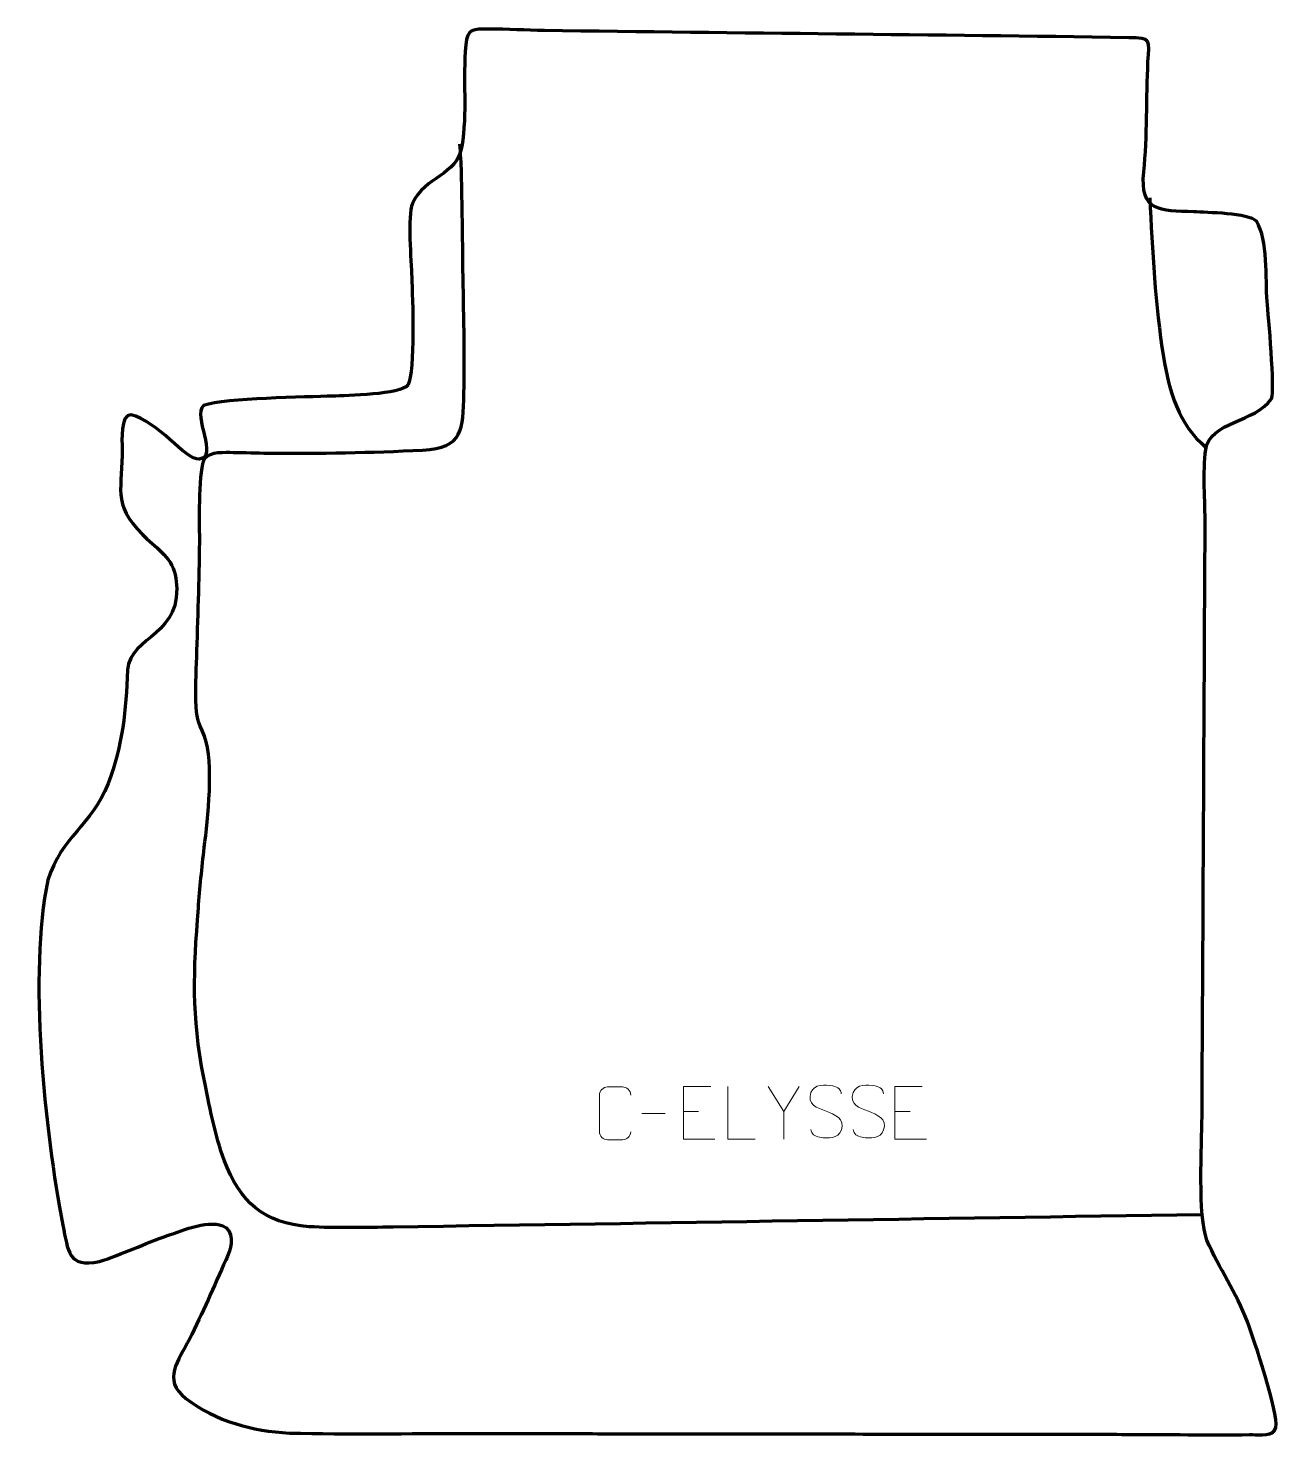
# Model space of a CAD drawing. Header units: millimetres. Extents: x -298 to 294, y -333 to 333.
import ezdxf

# ---------------------------------------------------------------- set-up
doc = ezdxf.new("R2010")
doc.units = ezdxf.units.MM
doc.header["$MEASUREMENT"] = 0
for name, color, linetype in [('layer 1', 7, 'Continuous'), ('layer 2', 7, 'Continuous'), ('layer 3', 7, 'Continuous')]:
    doc.layers.add(name, color=color, linetype=linetype)

msp = doc.modelspace()

# ---------------------------------------------------------------- linework, layer by layer
at = {"layer": 'layer 1', "color": 250, "lineweight": 9}
for points, knots in [([(79.7096, -179.3806), (75.4613, -177.9102), (70.5532, -176.1144), (72.5583, -170.5941), (72.5583, -170.5941), (74.0618, -166.4542), (79.2754, -166.8427), (82.879, -167.4438), (82.879, -167.4438), (85.7396, -167.921), (86.6043, -169.1342), (86.9149, -171.2183)], [0, 0, 0, 0, 0.25, 0.25, 0.25, 0.25, 0.5, 0.5, 0.5, 0.5, 1, 1, 1, 1]), ([(99.7096, -179.3806), (95.4613, -177.9102), (90.5532, -176.1144), (92.5583, -170.5941), (92.5583, -170.5941), (94.0618, -166.4542), (99.2754, -166.8427), (102.879, -167.4438), (102.879, -167.4438), (105.7396, -167.921), (106.6043, -169.1342), (106.9149, -171.2183)], [0, 0, 0, 0, 0.25, 0.25, 0.25, 0.25, 0.5, 0.5, 0.5, 0.5, 1, 1, 1, 1]), ([(-12.6517, -189.075), (-12.7915, -191.3984), (-14.4687, -192.878), (-16.6164, -192.8888), (-16.6164, -192.8888), (-18.9483, -192.8884), (-21.2802, -192.8884), (-23.6117, -192.8888), (-23.6117, -192.8888), (-25.5367, -192.9942), (-27.5088, -191.1097), (-27.4976, -189.0924), (-27.4976, -189.0924), (-27.4972, -183.3223), (-27.4972, -177.5526), (-27.4976, -171.7833), (-27.4976, -171.7833), (-27.4934, -169.6452), (-25.7467, -167.926), (-23.5943, -167.9395), (-23.5943, -167.9395), (-21.2686, -167.9395), (-18.9425, -167.9395), (-16.6164, -167.9395), (-16.6164, -167.9395), (-14.6698, -167.904), (-12.6784, -169.3955), (-12.6517, -171.8331)], [0, 0, 0, 0, 0.125, 0.125, 0.125, 0.125, 0.25, 0.25, 0.25, 0.25, 0.375, 0.375, 0.375, 0.375, 0.5, 0.5, 0.5, 0.5, 0.625, 0.625, 0.625, 0.625, 0.75, 0.75, 0.75, 0.75, 1, 1, 1, 1]), ([(25.1458, -167.6558), (25.1458, -167.6558), (12.2719, -167.6558), (12.2719, -167.6558), (12.2719, -167.6558), (12.2719, -167.6558), (12.2719, -192.6094), (12.2719, -192.6094), (12.2719, -192.6094), (12.2719, -192.6094), (27.1377, -192.6094), (27.1377, -192.6094)], [0, 0, 0, 0, 0.25, 0.25, 0.25, 0.25, 0.5, 0.5, 0.5, 0.5, 1, 1, 1, 1]), ([(46.1793, -192.6094), (46.1793, -192.6094), (33.2302, -192.6094), (33.2302, -192.6094), (33.2302, -192.6094), (33.2302, -192.6094), (33.2302, -167.6558), (33.2302, -167.6558)], [0, 0, 0, 0, 0.33333333, 0.33333333, 0.33333333, 0.33333333, 1, 1, 1, 1]), ([(67.0265, -167.6558), (67.0265, -167.6558), (59.7041, -179.5545), (59.7041, -179.5545), (59.7041, -179.5545), (59.7041, -179.5545), (59.7048, -192.6094), (59.7048, -192.6094)], [0, 0, 0, 0, 0.33333333, 0.33333333, 0.33333333, 0.33333333, 1, 1, 1, 1]), ([(125.1458, -167.6558), (125.1458, -167.6558), (112.2719, -167.6558), (112.2719, -167.6558), (112.2719, -167.6558), (112.2719, -167.6558), (112.2719, -192.6094), (112.2719, -192.6094), (112.2719, -192.6094), (112.2719, -192.6094), (127.1377, -192.6094), (127.1377, -192.6094)], [0, 0, 0, 0, 0.25, 0.25, 0.25, 0.25, 0.5, 0.5, 0.5, 0.5, 1, 1, 1, 1]), ([(79.7096, -179.3807), (83.7282, -181.0274), (88.7577, -182.9157), (86.9237, -188.276), (86.9237, -188.276), (85.4639, -192.5424), (80.5531, -192.2857), (76.827, -191.731), (76.827, -191.731), (74.077, -191.3212), (72.8561, -190.1077), (72.4781, -187.9955)], [0, 0, 0, 0, 0.25, 0.25, 0.25, 0.25, 0.5, 0.5, 0.5, 0.5, 1, 1, 1, 1]), ([(99.7096, -179.3807), (103.7282, -181.0274), (108.7577, -182.9157), (106.9237, -188.276), (106.9237, -188.276), (105.4639, -192.5424), (100.5531, -192.2857), (96.827, -191.731), (96.827, -191.731), (94.077, -191.3212), (92.8561, -190.1077), (92.4781, -187.9955)], [0, 0, 0, 0, 0.25, 0.25, 0.25, 0.25, 0.5, 0.5, 0.5, 0.5, 1, 1, 1, 1])]:
    msp.add_open_spline(points, degree=3, knots=knots, dxfattribs=at)
for points in [[(59.7041, -179.5545), (59.7041, -179.5545), (52.3832, -167.6558), (52.3832, -167.6558)], [(12.2719, -179.5355), (12.2719, -179.5355), (19.44, -179.5355), (19.44, -179.5355)], [(112.2719, -179.5355), (112.2719, -179.5355), (119.44, -179.5355), (119.44, -179.5355)], [(-7.4584, -180.416), (-7.4584, -180.416), (3.5392, -180.416), (3.5392, -180.416)]]:
    msp.add_open_spline(points, degree=3, dxfattribs=at)
at = {"layer": 'layer 2', "color": 242, "lineweight": 200}
msp.add_open_spline([(222.8052, 328.4541), (233.8353, 328.2899), (232.4767, 327.5445), (231.9218, 316.9629), (231.9218, 316.9629), (231.0499, 300.3334), (231.657, 281.5193), (229.9514, 265.0302), (229.9514, 265.0302), (227.9816, 245.9874), (237.3849, 246.7157), (253.5769, 246.0477), (253.5769, 246.0477), (259.4936, 245.8037), (279.609, 245.4211), (283.1959, 241.5918), (283.1959, 241.5918), (288.9305, 232.6634), (287.3729, 214.5716), (288.2816, 203.6441), (288.2816, 203.6441), (288.8175, 197.2338), (292.068, 161.6948), (290.3359, 157.6839), (290.3359, 157.6839), (282.8431, 146.4459), (261.1761, 146.9844), (259.2039, 133.6075), (259.2039, 133.6075), (257.7757, 123.0322), (259.0092, 109.1391), (258.9505, 98.0589), (258.9505, 98.0589), (258.4565, 4.7203), (257.968, -88.6183), (257.4766, -181.9568), (257.4766, -181.9568), (257.3604, -195.3439), (255.3986, -229.37), (259.8043, -240.3584), (259.8043, -240.3584), (265.6025, -253.885), (273.5871, -264.8864), (278.9203, -279.0295), (278.9203, -279.0295), (281.8991, -286.929), (293.7855, -322.4721), (292.3854, -328.9608), (292.3854, -328.9608), (291.4207, -333.4315), (284.8072, -332.3906), (281.2021, -332.4035), (281.2021, -332.4035), (281.2021, -332.4035), (279.8507, -332.4082), (279.8507, -332.4082), (279.8507, -332.4082), (260.6091, -332.6391), (241.0507, -332.2803), (221.7567, -332.2559), (221.7567, -332.2559), (209.4464, -332.2403), (197.1362, -332.2247), (184.8259, -332.2091), (184.8259, -332.2091), (171.8502, -332.1927), (158.8745, -332.1762), (145.8988, -332.1598), (145.8988, -332.1598), (125.9362, -332.1345), (105.9736, -332.1093), (86.011, -332.084), (86.011, -332.084), (79.3568, -332.0755), (72.7025, -332.0671), (66.0483, -332.0586), (66.0483, -332.0586), (46.7512, -332.0343), (27.454, -332.0098), (8.1567, -331.9853), (8.1567, -331.9853), (1.5025, -331.9769), (-5.1516, -331.9685), (-11.8058, -331.96), (-11.8058, -331.96), (-18.1274, -331.9521), (-24.4488, -331.9441), (-30.7703, -331.9361), (-30.7703, -331.9361), (-43.7461, -331.9196), (-56.7217, -331.9031), (-69.6974, -331.8867), (-69.6974, -331.8867), (-76.3516, -331.8782), (-83.0059, -331.8699), (-89.6601, -331.8615), (-89.6601, -331.8615), (-117.5975, -331.8299), (-146.1154, -332.3257), (-173.9839, -331.634), (-173.9839, -331.634), (-191.8005, -330.7527), (-208.5845, -326.1479), (-223.0222, -315.2992), (-223.0222, -315.2992), (-234.4814, -306.1403), (-226.5995, -297.5593), (-221.3357, -287.2653), (-221.3357, -287.2653), (-215.1481, -275.0171), (-209.8051, -262.2702), (-204.0908, -249.7812), (-204.0908, -249.7812), (-201.9476, -245.0972), (-199.5611, -238.4845), (-204.1815, -234.3754), (-204.1815, -234.3754), (-211.1186, -229.9376), (-224.4244, -235.84), (-231.6657, -238.2042), (-231.6657, -238.2042), (-242.4357, -241.9505), (-253.2387, -247.1412), (-263.9194, -250.5096), (-263.9194, -250.5096), (-278.8631, -253.5986), (-278.7066, -245.4151), (-281.1901, -233.3436), (-281.1901, -233.3436), (-289.8121, -189.1929), (-297.5895, -113.6323), (-288.2802, -70.1242), (-288.2802, -70.1242), (-281.8552, -49.2537), (-267.7902, -44.637), (-259.842, -24.3021), (-259.842, -24.3021), (-252.8014, -6.0119), (-251.4057, 9.9896), (-250.6217, 29.3348), (-250.6217, 29.3348), (-249.2239, 46.0862), (-223.8956, 45.0597), (-227.7641, 72.7238), (-227.7641, 72.7238), (-229.0884, 82.1944), (-236.253, 86.358), (-242.6087, 92.5424), (-242.6087, 92.5424), (-242.6087, 92.5424), (-243.5439, 93.4523), (-243.5439, 93.4523), (-243.5439, 93.4523), (-258.306, 108.0145), (-252.8079, 115.6533), (-253.165, 134.2275), (-253.165, 134.2275), (-253.2279, 137.4953), (-254.0312, 150.1268), (-249.0684, 150.0893), (-249.0684, 150.0893), (-236.2596, 147.2097), (-223.2977, 128.6306), (-216.7646, 129.1296), (-216.7646, 129.1296), (-207.5601, 129.8324), (-220.001, 149.6666), (-214.6816, 154.4184), (-214.6816, 154.4184), (-203.9767, 158.1039), (-166.399, 158.3739), (-153.4492, 158.8968), (-153.4492, 158.8968), (-147.4248, 159.13), (-120.9789, 159.6549), (-118.1127, 164.0582), (-118.1127, 164.0582), (-114.5078, 171.3771), (-115.8591, 204.9208), (-116.2056, 215.2364), (-116.2056, 215.2364), (-116.4646, 222.3425), (-118.3273, 244.5746), (-115.9288, 249.9424), (-115.9288, 249.9424), (-109.9912, 263.2312), (-94.8851, 262.809), (-92.5285, 277.0526), (-92.5285, 277.0526), (-89.909, 292.8853), (-92.1584, 308.9555), (-90.6928, 324.887), (-90.6928, 324.887), (-89.9504, 332.9577), (-87.3543, 332.4417), (-79.5398, 332.496), (-79.5398, 332.496), (-71.0697, 332.5549), (-62.1039, 331.977), (-53.503, 331.8535), (-53.503, 331.8535), (38.5975, 330.5297), (130.7056, 329.8263), (222.8052, 328.4541)], degree=3, knots=[0, 0, 0, 0, 0.01923077, 0.01923077, 0.01923077, 0.01923077, 0.03846154, 0.03846154, 0.03846154, 0.03846154, 0.05769231, 0.05769231, 0.05769231, 0.05769231, 0.07692308, 0.07692308, 0.07692308, 0.07692308, 0.09615385, 0.09615385, 0.09615385, 0.09615385, 0.11538462, 0.11538462, 0.11538462, 0.11538462, 0.13461538, 0.13461538, 0.13461538, 0.13461538, 0.15384615, 0.15384615, 0.15384615, 0.15384615, 0.17307692, 0.17307692, 0.17307692, 0.17307692, 0.19230769, 0.19230769, 0.19230769, 0.19230769, 0.21153846, 0.21153846, 0.21153846, 0.21153846, 0.23076923, 0.23076923, 0.23076923, 0.23076923, 0.25, 0.25, 0.25, 0.25, 0.26923077, 0.26923077, 0.26923077, 0.26923077, 0.28846154, 0.28846154, 0.28846154, 0.28846154, 0.30769231, 0.30769231, 0.30769231, 0.30769231, 0.32692308, 0.32692308, 0.32692308, 0.32692308, 0.34615385, 0.34615385, 0.34615385, 0.34615385, 0.36538462, 0.36538462, 0.36538462, 0.36538462, 0.38461538, 0.38461538, 0.38461538, 0.38461538, 0.40384615, 0.40384615, 0.40384615, 0.40384615, 0.42307692, 0.42307692, 0.42307692, 0.42307692, 0.44230769, 0.44230769, 0.44230769, 0.44230769, 0.46153846, 0.46153846, 0.46153846, 0.46153846, 0.48076923, 0.48076923, 0.48076923, 0.48076923, 0.5, 0.5, 0.5, 0.5, 0.51923077, 0.51923077, 0.51923077, 0.51923077, 0.53846154, 0.53846154, 0.53846154, 0.53846154, 0.55769231, 0.55769231, 0.55769231, 0.55769231, 0.57692308, 0.57692308, 0.57692308, 0.57692308, 0.59615385, 0.59615385, 0.59615385, 0.59615385, 0.61538462, 0.61538462, 0.61538462, 0.61538462, 0.63461538, 0.63461538, 0.63461538, 0.63461538, 0.65384615, 0.65384615, 0.65384615, 0.65384615, 0.67307692, 0.67307692, 0.67307692, 0.67307692, 0.69230769, 0.69230769, 0.69230769, 0.69230769, 0.71153846, 0.71153846, 0.71153846, 0.71153846, 0.73076923, 0.73076923, 0.73076923, 0.73076923, 0.75, 0.75, 0.75, 0.75, 0.76923077, 0.76923077, 0.76923077, 0.76923077, 0.78846154, 0.78846154, 0.78846154, 0.78846154, 0.80769231, 0.80769231, 0.80769231, 0.80769231, 0.82692308, 0.82692308, 0.82692308, 0.82692308, 0.84615385, 0.84615385, 0.84615385, 0.84615385, 0.86538462, 0.86538462, 0.86538462, 0.86538462, 0.88461538, 0.88461538, 0.88461538, 0.88461538, 0.90384615, 0.90384615, 0.90384615, 0.90384615, 0.92307692, 0.92307692, 0.92307692, 0.92307692, 0.94230769, 0.94230769, 0.94230769, 0.94230769, 0.96153846, 0.96153846, 0.96153846, 0.96153846, 1, 1, 1, 1], dxfattribs=at)
at = {"layer": 'layer 3', "color": 142, "lineweight": 200}
for points, knots in [([(257.492, -228.3884), (129.97, -230.2474), (2.4521, -232.3508), (-125.066, -234.2278), (-125.066, -234.2278), (-137.7386, -234.4143), (-152.2433, -234.7827), (-164.7929, -234.0142), (-164.7929, -234.0142), (-186.1898, -232.5254), (-197.4688, -222.3272), (-204.9083, -202.4868), (-204.9083, -202.4868), (-209.1137, -191.2714), (-212.2137, -175.5486), (-214.5608, -163.5998), (-214.5608, -163.5998), (-220.4198, -133.7706), (-219.4046, -113.301), (-217.1258, -83.3953), (-217.1258, -83.3953), (-216.3947, -73.8009), (-215.4806, -64.2591), (-214.3415, -54.7043), (-214.3415, -54.7043), (-212.6699, -40.9291), (-209.5587, -14.7918), (-214.2808, -2.0307), (-214.2808, -2.0307), (-217.4581, 6.0272), (-217.9826, 5.7823), (-218.2839, 14.9354), (-218.2839, 14.9354), (-218.4899, 22.7303), (-218.0175, 30.6809), (-217.7848, 38.4844), (-217.7848, 38.4844), (-217.2688, 56.7812), (-216.486, 75.0263), (-216.4925, 93.338), (-216.4925, 93.338), (-216.5309, 99.5735), (-216.9824, 125.0004), (-214.0451, 129.4864), (-214.0451, 129.4864), (-211.438, 132.7757), (-204.5314, 132.351), (-200.727, 132.2869), (-200.727, 132.2869), (-195.1518, 132.2722), (-189.5766, 131.963), (-183.9946, 131.9141), (-183.9946, 131.9141), (-159.6858, 131.7909), (-135.4483, 132.0904), (-111.1683, 133.3759), (-111.1683, 133.3759), (-91.672, 134.4351), (-91.9846, 142.8887), (-91.5452, 160.1718), (-91.5452, 160.1718), (-91.0488, 179.6918), (-91.7665, 199.2805), (-91.9882, 218.8061), (-91.9882, 218.8061), (-92.1535, 234.0578), (-92.376, 249.3063), (-92.7021, 264.5555), (-92.7021, 264.5555), (-92.8029, 269.1459), (-93.1368, 273.5499), (-93.4687, 278.1201)], [0, 0, 0, 0, 0.05263158, 0.05263158, 0.05263158, 0.05263158, 0.10526316, 0.10526316, 0.10526316, 0.10526316, 0.15789474, 0.15789474, 0.15789474, 0.15789474, 0.21052632, 0.21052632, 0.21052632, 0.21052632, 0.26315789, 0.26315789, 0.26315789, 0.26315789, 0.31578947, 0.31578947, 0.31578947, 0.31578947, 0.36842105, 0.36842105, 0.36842105, 0.36842105, 0.42105263, 0.42105263, 0.42105263, 0.42105263, 0.47368421, 0.47368421, 0.47368421, 0.47368421, 0.52631579, 0.52631579, 0.52631579, 0.52631579, 0.57894737, 0.57894737, 0.57894737, 0.57894737, 0.63157895, 0.63157895, 0.63157895, 0.63157895, 0.68421053, 0.68421053, 0.68421053, 0.68421053, 0.73684211, 0.73684211, 0.73684211, 0.73684211, 0.78947368, 0.78947368, 0.78947368, 0.78947368, 0.84210526, 0.84210526, 0.84210526, 0.84210526, 0.89473684, 0.89473684, 0.89473684, 0.89473684, 1, 1, 1, 1]), ([(232.7207, 252.6496), (233.9536, 228.3175), (235.4171, 201.4546), (239.2179, 177.4712), (239.2179, 177.4712), (241.761, 161.4233), (246.4475, 145.462), (259.3361, 134.6278)], [0, 0, 0, 0, 0.33333333, 0.33333333, 0.33333333, 0.33333333, 1, 1, 1, 1])]:
    msp.add_open_spline(points, degree=3, knots=knots, dxfattribs=at)

doc.saveas('drawing.dxf')
